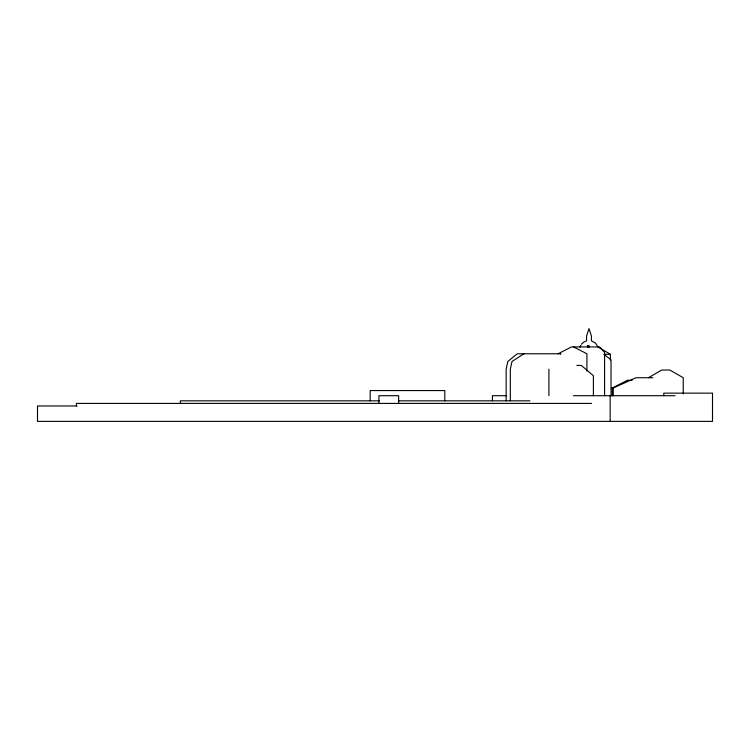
<?xml version="1.0" encoding="UTF-8"?>
<svg xmlns="http://www.w3.org/2000/svg" width="750" height="750" viewBox="0 0 750 750"><rect width="100%" height="100%" fill="white"/><g stroke="black" fill="none" stroke-linecap="round" stroke-linejoin="round"><path stroke-width="1.12" d="M610.378 360.047L610.378 354.3L597.938 346.931M588.609 346.931L587.438 346.931L587.541 345.506L588.994 345.506L588.994 346.931M580.069 346.931L580.763 345.506L580.116 346.791M581.475 344.203L583.734 342.094L586.547 340.819L586.547 336.084L588.994 328.622L591.441 336.084L591.441 340.819L595.472 343.059L597.881 346.791M523.941 353.775L512.016 361.472L510.328 369.178L510.328 400.837M648.422 377.728L661.716 370.031L669.816 370.031L683.25 377.728L683.25 393.816M558.141 353.775L571.472 346.922L599.587 346.922L604.584 352.5L604.584 395.709M589.219 346.931L588.609 346.791M604.659 354.3L610.378 354.3M576.881 365.409L581.297 365.409L593.4 375.684L593.4 395.709M652.856 377.728L636.056 377.728L613.247 388.003L613.247 395.709M611.287 388.003L613.556 388.003M506.578 395.709L492.441 395.709L492.441 400.837M573.328 395.709L675.019 395.709M379.444 400.837L180.366 400.837L180.366 403.406M398.559 400.837L529.913 400.837M386.644 403.406L76.388 403.406L76.388 405.975M387.234 403.406L388.387 403.406M388.847 403.406L390.459 403.406M390.759 403.406L392.025 403.406M392.55 403.406L393.506 403.406M394.05 403.406L394.866 403.406M395.363 403.406L396.066 403.406M396.478 403.406L591.534 403.406M77.081 405.975L37.5 405.975L37.5 421.378L712.5 421.378L712.5 393.141L663.778 393.141L663.778 395.709M632.109 380.306L627.431 380.297L612.309 388.003L612.309 395.709M573.591 346.922L586.922 353.775L586.922 371.072M603.862 354.356L611.025 359.756L611.025 395.709M560.812 354.347L560.662 353.775L517.275 353.775L507.834 361.472L506.147 369.178L506.147 400.837M610.144 395.709L610.144 421.378M548.906 369.178L548.906 395.709M444.806 400.837L444.806 390.572L370.162 390.572L370.162 400.837M398.653 403.406L398.653 395.709L378.9 395.709L378.9 403.406"/></g></svg>
